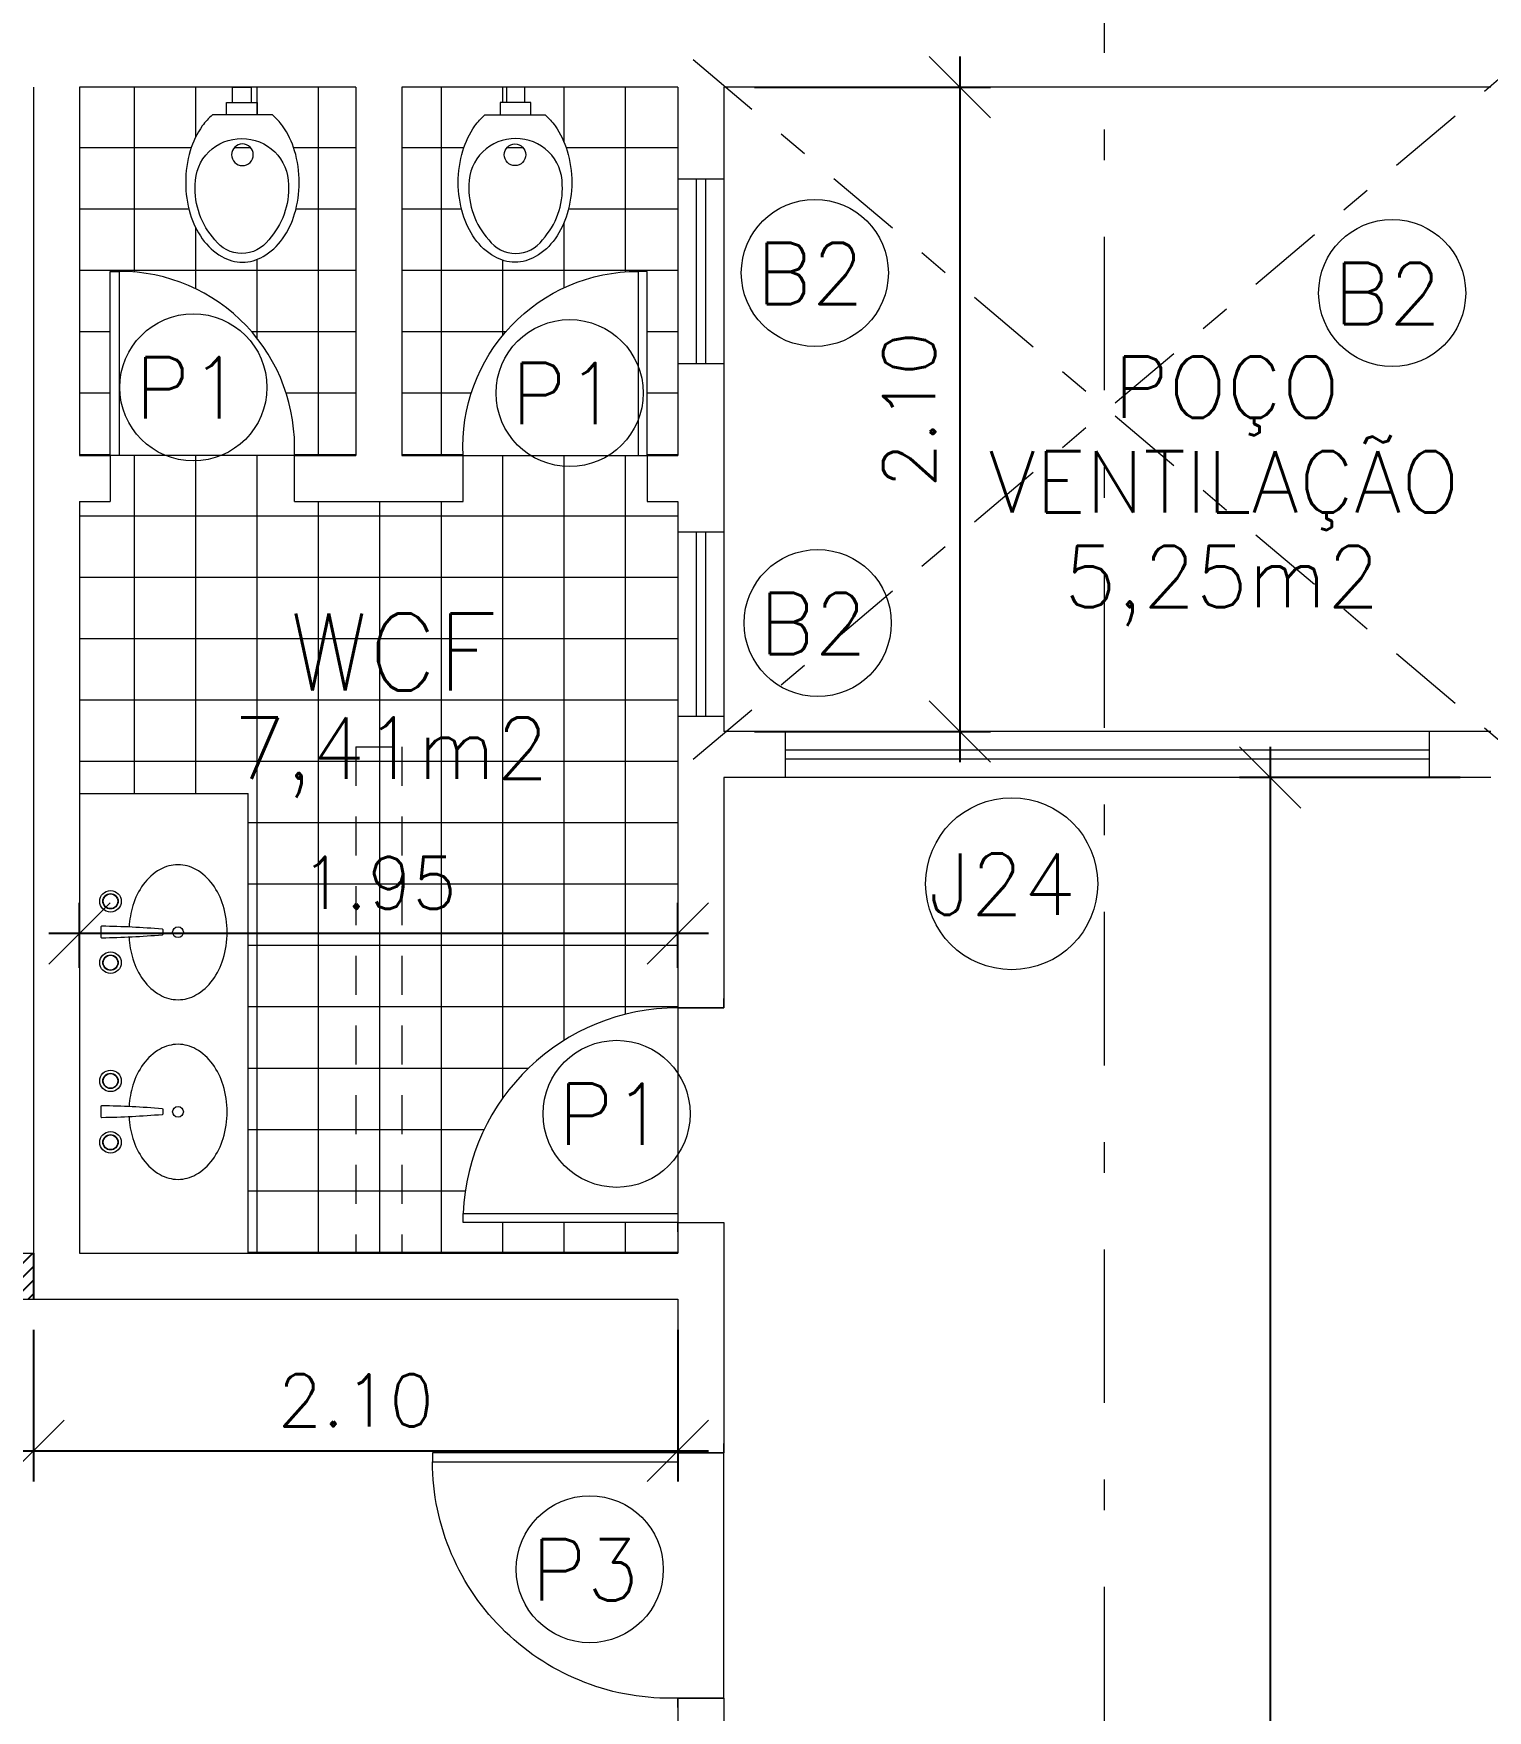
# Model space of a CAD drawing. Header units: millimetres. Extents: x 521 to 1055, y 261 to 520.
# Drawn here: x 604.81 to 609.55, y 418.71 to 424.17 of the extents above; entities that cross this region are included whole.
import ezdxf
from ezdxf.enums import TextEntityAlignment as Align

# ---------------------------------------------------------------- set-up
doc = ezdxf.new("R2010")
doc.units = ezdxf.units.MM
for name, pattern in [('CONTINU', [0]), ('DASHDOT', [1, 0.5, -0.25, 0, -0.25]), ('DASHDOTX2', [2, 1, -0.5, 0, -0.5]), ('HIDDEN', [9.524999999999999, 6.35, -3.175])]:
    doc.linetypes.add(name, pattern=pattern)
doc.layers.add('0.1', color=8, linetype='Continuous', lineweight=13)
doc.styles.add('ROMANS', font='romans')
doc.styles.get("Standard").update_dxf_attribs({"font": 'romans.shx'})
doc.dimstyles.new('Fares Eng - 50', dxfattribs={"dimscale": 2, "dimtxt": 0.085, "dimasz": 0.1, "dimexe": 0.05, "dimexo": 0.05, "dimgap": 0.04, "dimtad": 1, "dimzin": 4, "dimdsep": 46, "dimtxsty": 'ROMANS', "dimblk1": 'OBLIQUE', "dimblk2": 'OBLIQUE', "dimsah": 1, "dimcen": 0.05, "dimdle": 0.05, "dimclrd": 8, "dimclre": 8, "dimclrt": 8, "dimaunit": 1, "dimadec": 0, "dimazin": 0, "dimtfac": 1, "dimtix": 1, "dimtmove": 2, "dimatfit": 0, "dimldrblk": 'OPEN90', "dimfxl": 1, "dimtolj": 1, "dimtzin": 0, "dimarcsym": 0})
pattern_1 = [(0, (-267.8595714196266, 0), (0, 0.2), []), (90, (-267.8595714196266, 0), (-0.2, 1.224606353822377e-17), [])]

# ---------------------------------------------------------------- blocks, each defined once
blk = doc.blocks.new('Cuba')
blk.add_lwpolyline([(0.0007964035890972809, 0.05000000000001137), (-0.007366352336667308, 0.0499999999999925, -0.3896877516864198), (-0.009359223717736526, 0.05183128823838757, -0.01723366479288366), (-0.01917277886242666, 0.247968944425077, -0.4187690770508936), (-0.01717301998914593, 0.25), (0.0007964035890972809, 0.25), (0.01876582716733935, 0.25, -0.4187690770508931), (0.02076558604062009, 0.247968944425077, -0.01723366479288366), (0.01095203089593292, 0.05183128823840271, -0.3896877516864196), (0.008959159514862449, 0.0499999999999925)], format="xyb", close=True)
blk.add_lwpolyline([(-0.01642655458466891, 0.1595521582631534, 0.05959206038068896), (-0.08696014067280601, 0.1471861917011097, 0.08424761497446774), (-0.1555634918610417, 0.1131370849898587, 0.1064685849763624), (-0.2045356555467384, 0.05839934548953352, 0.1301586401875859), (-0.2200000000000006, 0, 0.1301586401875893), (-0.2045356555467384, -0.05839934548953352, 0.1064685849763587), (-0.1555634918610417, -0.1131370849898303, 0.08424761497446792), (-0.08696014067280829, -0.1471861917010813, 0.07328068524213961), (0, -0.1599999999999966, 0.0732806852421363), (0.08696014067280601, -0.1471861917010813, 0.0842476149744677), (0.15556349186104, -0.1131370849898303, 0.1064685849763671), (0.2045356555467367, -0.05839934548950509, 0.1301586401875963), (0.2199999999999989, 0, 0.1301586401875876), (0.2045356555467367, 0.05839934548953352, 0.1064685849763547), (0.15556349186104, 0.1131370849898587, 0.08424761497446004), (0.08696014067280829, 0.1471861917011097, 0.05826802056709933), (0.01801512440569979, 0.1594612693903912, 0.07328068524213464)], format="xyb")
for centre, radius in [((-0.09920359641090386, 0.2199999999999989), 0.035), ((0.1007964035890973, 0.2199999999999989), 0.035), ((0, 0), 0.0175)]:
    blk.add_circle(centre, radius)
at = {"color": 8}
for centre, radius in [((-0.09920359641090386, 0.2199999999999989), 0.025), ((-0.09920359641090386, 0.2199999999999989), 0.024), ((0.1007964035890973, 0.2199999999999989), 0.025), ((0.1007964035890973, 0.2199999999999989), 0.024)]:
    blk.add_circle(centre, radius, dxfattribs=at)
blk = doc.blocks.new('P60')
at = {"color": 252}
blk.add_lwpolyline([(-0.6000000000000227, 0.05960000000008298), (0, 0.05960000000008298), (0, 0.03000000000000114), (-0.6000000000000227, 0.03000000000000114)], close=True, dxfattribs=at)
at = {"color": 8}
blk.add_arc((-0.02886986666674457, 0.05960000000008306), 0.5711301333332781, 87.10253993610587, 180, dxfattribs=at)
blk = doc.blocks.new('Vaso')
for points in [[(0.02999999999997272, -0.04999999999995453), (0.02999999999997272, 0), (-0.02999999999997272, 0), (-0.02999999999997272, -0.04999999999995453)], [(0.04999999999995453, -0.09000000000014552), (0.04999999999995453, -0.04999999999995453), (-0.04999999999995453, -0.04999999999995453), (-0.04999999999995453, -0.09000000000014552)]]:
    blk.add_lwpolyline(points)
for points in [[(0.1828955200001019, -0.3100000000001728, -0.071776), (0.1680402599999979, -0.4129498500001318, -0.083144), (0.128710270000056, -0.4938477600001079, -0.106699), (0.06516211000007388, -0.5518467399999736, -0.132564), (-0.002104480000070907, -0.5700000000001637, -0.132564), (-0.06937106999998832, -0.5518467399999736, -0.106699), (-0.1329192299999704, -0.4938477600001079, -0.083144), (-0.1722492199999124, -0.4129498500001318, -0.071776), (-0.1871044800000163, -0.3100000000001728, -0.071776), (-0.1722492199999124, -0.2070501499999864, -0.083144), (-0.1329192299999704, -0.1261522400000104, -0.060171), (-0.09999999999990905, -0.09000000000014552), (0.09579103999999461, -0.09000000000014552, -0.060171), (0.128710270000056, -0.1261522400000104, -0.083144), (0.1680402599999979, -0.2070501499999864, -0.071776)], [(-0.08763701527800549, -0.4972033683313839, 0.2473999053505774), (0, -0.5413053001348089, 0.2473999053505774), (0.08763701527800549, -0.4972033683313839, 0.1978584598758542), (0.1521044799999345, -0.3175259839795217, 0.4183289460701766), (0, -0.1675407474929216, 0.4183289460701766), (-0.1521044799999345, -0.3175259839795217, 0.1978584598758542)]]:
    blk.add_lwpolyline(points, format="xyb", close=True)
blk.add_circle((-0.002104480000070907, -0.2200259839794398), 0.03525)
blk = doc.blocks.new('P70')
for points in [[(0, 0.760000000000025), (0, 0.7300000000000239), (0.1499999999999986, 0.7300000000000239), (0.1499999999999986, 0.760000000000025)], [(0, 0), (0, 0.03000000000000114), (0.1499999999999986, 0.03000000000000114), (0.1499999999999986, 0)]]:
    blk.add_lwpolyline(points)
blk.add_lwpolyline([(-0.7000000000000227, 0.06000000000008299), (0, 0.06000000000008299), (0, 0.03000000000000114), (-0.7000000000000227, 0.03000000000000114)], close=True)
at = {"color": 8}
blk.add_arc((3.861494457524373e-15, 0.02932835820894858), 0.7006716417910752, 90, 177.4910967546297, dxfattribs=at)
blk = doc.blocks.new('ÁREA')
for p in [(4.97462945148186e-05, 0.003761569252461072), (0, 0)]:
    blk.add_attdef('COMPARTIMENTO', text='', height=0.0025).set_placement(p, align=Align.CENTER)
at = {"color": 1}
for p in [(-4.97462945148186e-05, -0.003761569252461072), (-9.94925890296372e-05, -0.007523138504922144)]:
    blk.add_attdef('ÁREA', text='', height=0.002, dxfattribs=at).set_placement(p, align=Align.CENTER)
blk = doc.blocks.new('_OBLIQUE')
at = {"color": 0, "linetype": 'ByBlock'}
blk.add_line((-0.5, -0.5), (0.5, 0.5), dxfattribs=at)
blk = doc.blocks.new('*D804')
at = {"layer": '0.1', "color": 8, "linetype": 'CONTINU', "lineweight": -2, "transparency": 16777216}
for p, q in [((604.9614431933146, 421.1264883394478), (604.9614431933146, 421.3386102905332)), ((606.9114431933149, 421.1264883394476), (606.9114431933149, 421.3386102905332)), ((607.0114431933149, 421.2386102905332), (604.8614431933146, 421.2386102905332))]:
    blk.add_line(p, q, dxfattribs=at)
at = {"layer": 'DEFPOINTS', "color": 0, "linetype": 'CONTINU', "lineweight": -2, "transparency": 16777216}
for p in [(604.9614431933146, 421.2386102905332), (604.9614431933146, 421.0264883394478), (606.9114431933149, 421.0264883394476)]:
    blk.add_point(p, dxfattribs=at)
at = {"layer": '0.1', "color": 8, "linetype": 'CONTINU', "lineweight": -2, "transparency": 16777216, "xscale": 0.2, "yscale": 0.2, "zscale": 0.2, "rotation": 180}
blk.add_blockref('_OBLIQUE', (604.9614431933146, 421.2386102905332), dxfattribs=at)
at = {"layer": '0.1', "color": 8, "linetype": 'CONTINU', "lineweight": -2, "transparency": 16777216, "xscale": 0.2, "yscale": 0.2, "zscale": 0.2}
blk.add_blockref('_OBLIQUE', (606.9114431933149, 421.2386102905332), dxfattribs=at)
at = {"layer": '0.1', "color": 8, "linetype": 'CONTINU', "transparency": 16777216, "insert": (605.9364431933147, 421.4036102905332), "char_height": 0.17, "attachment_point": 5, "style": 'ROMANS'}
blk.add_mtext('\\A1;1.95', dxfattribs=at)
blk = doc.blocks.new('_Open90')
at = {"color": 0, "linetype": 'ByBlock', "lineweight": -2}
for p, q in [((-0.5, 0.5), (0, 0)), ((0, 0), (-1, 0)), ((0, 0), (-0.5, -0.5))]:
    blk.add_line(p, q, dxfattribs=at)
blk = doc.blocks.new('*D813')
at = {"layer": '0.1', "color": 8, "linetype": 'CONTINU', "lineweight": -2, "transparency": 16777216}
for p, q in [((604.3359292811768, 424.0964883394475), (604.3359292811768, 422.6964883394476)), ((604.711443193315, 423.9964883394475), (604.2359292811768, 423.9964883394475)), ((604.711443193315, 422.7964883394476), (604.2359292811768, 422.7964883394476))]:
    blk.add_line(p, q, dxfattribs=at)
at = {"layer": 'DEFPOINTS', "color": 0, "linetype": 'CONTINU', "lineweight": -2, "transparency": 16777216}
for p in [(604.811443193315, 423.9964883394475), (604.3359292811768, 422.7964883394476), (604.811443193315, 422.7964883394476)]:
    blk.add_point(p, dxfattribs=at)
at = {"layer": '0.1', "color": 8, "linetype": 'CONTINU', "lineweight": -2, "transparency": 16777216, "xscale": 0.2, "yscale": 0.2, "zscale": 0.2}
for p, rotation in [((604.3359292811768, 423.9964883394475), 90), ((604.3359292811768, 422.7964883394476), 270)]:
    blk.add_blockref('_OBLIQUE', p, dxfattribs=dict(at, rotation=rotation))
at = {"layer": '0.1', "color": 8, "linetype": 'CONTINU', "transparency": 16777216, "insert": (604.1709292811768, 423.3964883394477), "char_height": 0.17, "attachment_point": 5, "rotation": 90, "style": 'ROMANS'}
blk.add_mtext('\\A1;1.20', dxfattribs=at)
blk = doc.blocks.new('*D758')
at = {"layer": '0.1', "color": 8, "linetype": 'CONTINU', "lineweight": -2, "transparency": 16777216}
for p, q in [((604.3359292811768, 422.7964883394476), (604.3359292811768, 422.9964883394476)), ((604.711443193315, 422.7964883394476), (604.2359292811768, 422.7964883394476)), ((604.3359292811768, 422.7964883394476), (604.3359292811768, 422.6464883394476)), ((604.711443193315, 422.6464883394476), (604.2359292811768, 422.6464883394476)), ((604.3359292811768, 422.6464883394476), (604.3359292811768, 422.4464883394476))]:
    blk.add_line(p, q, dxfattribs=at)
at = {"layer": 'DEFPOINTS', "color": 0, "linetype": 'CONTINU', "lineweight": -2, "transparency": 16777216}
for p in [(604.811443193315, 422.7964883394476), (604.3359292811768, 422.6464883394476), (604.811443193315, 422.6464883394476)]:
    blk.add_point(p, dxfattribs=at)
at = {"layer": '0.1', "color": 8, "linetype": 'CONTINU', "lineweight": -2, "transparency": 16777216, "xscale": 0.2, "yscale": 0.2, "zscale": 0.2}
for p, rotation in [((604.3359292811768, 422.7964883394476), 270), ((604.3359292811768, 422.6464883394476), 90)]:
    blk.add_blockref('_OBLIQUE', p, dxfattribs=dict(at, rotation=rotation))
at = {"layer": '0.1', "color": 8, "linetype": 'CONTINU', "transparency": 16777216, "insert": (604.1709292811768, 422.7214883394477), "char_height": 0.17, "attachment_point": 5, "rotation": 90, "style": 'ROMANS'}
blk.add_mtext('\\A1;.15', dxfattribs=at)
blk = doc.blocks.new('*D759')
at = {"layer": '0.1', "color": 8, "linetype": 'CONTINU', "lineweight": -2, "transparency": 16777216}
for p, q in [((604.3359292811768, 422.7464883394476), (604.3359292811768, 420.0964883394475)), ((604.711443193315, 422.6464883394476), (604.2359292811768, 422.6464883394476)), ((604.711443193315, 420.1964883394475), (604.2359292811768, 420.1964883394475))]:
    blk.add_line(p, q, dxfattribs=at)
at = {"layer": 'DEFPOINTS', "color": 0, "linetype": 'CONTINU', "lineweight": -2, "transparency": 16777216}
for p in [(604.811443193315, 422.6464883394476), (604.3359292811768, 420.1964883394475), (604.811443193315, 420.1964883394475)]:
    blk.add_point(p, dxfattribs=at)
at = {"layer": '0.1', "color": 8, "linetype": 'CONTINU', "lineweight": -2, "transparency": 16777216, "xscale": 0.2, "yscale": 0.2, "zscale": 0.2}
for p, rotation in [((604.3359292811768, 422.6464883394476), 90), ((604.3359292811768, 420.1964883394475), 270)]:
    blk.add_blockref('_OBLIQUE', p, dxfattribs=dict(at, rotation=rotation))
at = {"layer": '0.1', "color": 8, "linetype": 'CONTINU', "transparency": 16777216, "insert": (604.1709292811768, 421.4214883394476), "char_height": 0.17, "attachment_point": 5, "rotation": 90, "style": 'ROMANS'}
blk.add_mtext('\\A1;2.45', dxfattribs=at)
blk = doc.blocks.new('*D815')
at = {"layer": '0.1', "color": 8, "linetype": 'CONTINU', "lineweight": -2, "transparency": 16777216}
for p, q in [((607.8299794963482, 424.0964883394476), (607.8299794963482, 421.7964883394475)), ((607.1614431933149, 423.9964883394476), (607.9299794963482, 423.9964883394476)), ((607.1614431933149, 421.8964883394476), (607.9299794963482, 421.8964883394476))]:
    blk.add_line(p, q, dxfattribs=at)
at = {"layer": 'DEFPOINTS', "color": 0, "linetype": 'CONTINU', "lineweight": -2, "transparency": 16777216}
for p in [(607.0614431933149, 423.9964883394476), (607.0614431933149, 421.8964883394476), (607.8299794963482, 421.8964883394476)]:
    blk.add_point(p, dxfattribs=at)
at = {"layer": '0.1', "color": 8, "linetype": 'CONTINU', "lineweight": -2, "transparency": 16777216, "xscale": 0.2, "yscale": 0.2, "zscale": 0.2}
for p, rotation in [((607.8299794963482, 423.9964883394476), 90), ((607.8299794963482, 421.8964883394476), 270)]:
    blk.add_blockref('_OBLIQUE', p, dxfattribs=dict(at, rotation=rotation))
at = {"layer": '0.1', "color": 8, "linetype": 'CONTINU', "transparency": 16777216, "insert": (607.6649794963481, 422.9464883394476), "char_height": 0.17, "attachment_point": 5, "rotation": 90, "style": 'ROMANS'}
blk.add_mtext('\\A1;2.10', dxfattribs=at)
blk = doc.blocks.new('*D834')
at = {"layer": '0.1', "color": 8, "linetype": 'CONTINU', "lineweight": -2, "transparency": 16777216}
for p, q in [((608.8414737362916, 421.8464883394477), (608.8414737362916, 403.5464883394473)), ((609.4614431933148, 421.7464883394476), (608.7414737362916, 421.7464883394476)), ((609.4614431933162, 403.6464883394473), (608.7414737362916, 403.6464883394473))]:
    blk.add_line(p, q, dxfattribs=at)
at = {"layer": 'DEFPOINTS', "color": 0, "linetype": 'CONTINU', "lineweight": -2, "transparency": 16777216}
for p in [(609.5614431933149, 421.7464883394476), (608.8414737362916, 403.6464883394473), (609.5614431933162, 403.6464883394473)]:
    blk.add_point(p, dxfattribs=at)
at = {"layer": '0.1', "color": 8, "linetype": 'CONTINU', "lineweight": -2, "transparency": 16777216, "xscale": 0.2, "yscale": 0.2, "zscale": 0.2}
for p, rotation in [((608.8414737362916, 421.7464883394476), 90), ((608.8414737362916, 403.6464883394473), 270)]:
    blk.add_blockref('_OBLIQUE', p, dxfattribs=dict(at, rotation=rotation))
at = {"layer": '0.1', "color": 8, "linetype": 'CONTINU', "transparency": 16777216, "insert": (608.6764737362915, 412.6964883394475), "char_height": 0.17, "attachment_point": 5, "rotation": 90, "style": 'ROMANS'}
blk.add_mtext('\\A1;18.10', dxfattribs=at)
blk = doc.blocks.new('P80')
for points in [[(0, 0.8600000000001068), (0, 0.8300000000001057), (0.1499999999999986, 0.8300000000001057), (0.1499999999999986, 0.8600000000001068)], [(0, 0), (0, 0.03000000000000114), (0.1499999999999986, 0.03000000000000114), (0.1499999999999986, 0)]]:
    blk.add_lwpolyline(points)
blk.add_lwpolyline([(-0.8000000000000227, 0.06000000000008299), (0, 0.06000000000008299), (0, 0.03000000000000114), (-0.8000000000000227, 0.03000000000000114)], close=True)
at = {"color": 8}
blk.add_arc((-0.02513934576528032, 0.05553438521076377), 0.7748735220644332, 88.14081760279143, 179.6698012135025, dxfattribs=at)
blk = doc.blocks.new('*D3261')
at = {"layer": '0.1', "color": 8, "linetype": 'CONTINU', "lineweight": -2, "transparency": 16777216}
for p, q in [((603.7614431933149, 419.9464883394475), (603.7614431933149, 419.452245509818)), ((604.8114431933151, 419.9464883394475), (604.8114431933151, 419.452245509818)), ((603.6614431933149, 419.552245509818), (604.9114431933151, 419.552245509818))]:
    blk.add_line(p, q, dxfattribs=at)
at = {"layer": 'DEFPOINTS', "color": 0, "linetype": 'CONTINU', "lineweight": -2, "transparency": 16777216}
for p in [(603.7614431933149, 420.0464883394475), (604.8114431933151, 420.0464883394475), (604.8114431933151, 419.552245509818)]:
    blk.add_point(p, dxfattribs=at)
at = {"layer": '0.1', "color": 8, "linetype": 'CONTINU', "lineweight": -2, "transparency": 16777216, "xscale": 0.2, "yscale": 0.2, "zscale": 0.2, "rotation": 180}
blk.add_blockref('_OBLIQUE', (603.7614431933149, 419.552245509818), dxfattribs=at)
at = {"layer": '0.1', "color": 8, "linetype": 'CONTINU', "lineweight": -2, "transparency": 16777216, "xscale": 0.2, "yscale": 0.2, "zscale": 0.2}
blk.add_blockref('_OBLIQUE', (604.8114431933151, 419.552245509818), dxfattribs=at)
at = {"layer": '0.1', "color": 8, "linetype": 'CONTINU', "lineweight": -2, "transparency": 16777216, "insert": (604.286443193315, 419.717245509818), "char_height": 0.17, "attachment_point": 5, "style": 'ROMANS'}
blk.add_mtext('\\A1;1.05', dxfattribs=at)
blk = doc.blocks.new('*D3262')
at = {"layer": '0.1', "color": 8, "linetype": 'CONTINU', "lineweight": -2, "transparency": 16777216}
for p, q in [((604.8114431933151, 419.9464883394475), (604.8114431933151, 419.452245509818)), ((606.9114431933147, 419.9464883394475), (606.9114431933147, 419.452245509818)), ((604.7114431933151, 419.552245509818), (607.0114431933147, 419.552245509818))]:
    blk.add_line(p, q, dxfattribs=at)
at = {"layer": 'DEFPOINTS', "color": 0, "linetype": 'CONTINU', "lineweight": -2, "transparency": 16777216}
for p in [(604.8114431933151, 420.0464883394475), (606.9114431933147, 420.0464883394475), (606.9114431933147, 419.552245509818)]:
    blk.add_point(p, dxfattribs=at)
at = {"layer": '0.1', "color": 8, "linetype": 'CONTINU', "lineweight": -2, "transparency": 16777216, "xscale": 0.2, "yscale": 0.2, "zscale": 0.2, "rotation": 180}
blk.add_blockref('_OBLIQUE', (604.8114431933151, 419.552245509818), dxfattribs=at)
at = {"layer": '0.1', "color": 8, "linetype": 'CONTINU', "lineweight": -2, "transparency": 16777216, "xscale": 0.2, "yscale": 0.2, "zscale": 0.2}
blk.add_blockref('_OBLIQUE', (606.9114431933147, 419.552245509818), dxfattribs=at)
at = {"layer": '0.1', "color": 8, "linetype": 'CONTINU', "lineweight": -2, "transparency": 16777216, "insert": (605.8614431933149, 419.717245509818), "char_height": 0.17, "attachment_point": 5, "style": 'ROMANS'}
blk.add_mtext('\\A1;2.10', dxfattribs=at)

msp = doc.modelspace()

# ---------------------------------------------------------------- hatches: boundary and pattern name
at = {"layer": '0.1', "linetype": 'CONTINU'}
h = msp.add_hatch(dxfattribs=at)
h.set_pattern_fill('_USER', color=8, scale=0.2, style=0, double=1, pattern_type=0)
h.set_pattern_definition(pattern_1)
h.paths.add_polyline_path([(605.8614431933146, 423.9964883394476), (605.5201951121558, 423.9964883394476), (605.5201951121558, 423.9464883394476), (605.4601951121559, 423.9464883394476), (605.4601951121556, 423.9964883394476), (604.961443193315, 423.9964883394476), (604.961443193315, 422.7964883394476), (605.0614431933152, 422.7964883394476), (605.0614431933152, 423.3964883394477), (605.0910431933164, 423.3964883394476, -0.4291040067098426), (605.6614431933153, 422.7964883394475), (605.8614431933149, 422.7964883394476)])
h.paths.add_polyline_path([(605.3221539289475, 423.5835416219065, 3.073136091760415e-06), (605.3221548753586, 423.5835384107216, -2.298261749447737e-06)], flags=0)
h.paths.add_polyline_path([(605.4570495921558, 423.7764623554681, -1), (605.5275495921559, 423.7764623554681, -1)], flags=0)
edge = h.paths.add_edge_path(flags=16)
edge.add_arc((605.6714602302724, 423.6864885898478), 0.3641606381167727, 180.000039397141, 196.4217251346327)
edge.add_arc((605.5833846889869, 423.6605306749362), 0.2723395385858779, 196.4218097910387, 215.4332831307361)
edge.add_arc((605.5276057303952, 423.6208418241072), 0.2038815434230515, 215.43327815541, 239.7947176376247)
edge.add_arc((605.4922995778271, 423.5601925074906), 0.1337041680431426, 239.7946885127021, 270.0000061402482)
edge.add_arc((605.4922996064845, 423.5601925074902), 0.1337041680427554, 269.9999938598004, 300.2053114873416)
edge.add_arc((605.4569934539163, 423.6208418241072), 0.2038815434230601, 300.2052823623753, 324.56672184459)
edge.add_arc((605.4012144953246, 423.6605306749362), 0.2723395385858707, 324.5667168692639, 343.5781902089612)
edge.add_arc((605.3131389540391, 423.6864885898478), 0.3641606381167788, 343.5782748653673, 359.9999606028591)
edge.add_arc((605.3131389540383, 423.6864880890471), 0.3641606381175685, 3.939712306625471e-05, 16.4217251346145)
edge.add_arc((605.4012144953246, 423.7124460039588), 0.2723395385858779, 16.4218097910387, 35.43328313073609)
edge.add_arc((605.456992310731, 423.7521337617733), 0.2038831085606229, 35.43334217570973, 49.20691296007305)
edge.add_line((605.5901951121557, 423.9064883394474), (605.3944040721558, 423.9064883394474))
edge.add_arc((605.5276068735805, 423.7521337617733), 0.2038831085606259, 130.7930870399269, 144.5666578242903)
edge.add_arc((605.5833846889869, 423.7124460039588), 0.2723395385858707, 144.5667168692639, 163.5781902089613)
edge.add_arc((605.6714602302732, 423.6864880890471), 0.3641606381175744, 163.5782748653855, 179.9999606028769)
h = msp.add_hatch(dxfattribs=at)
h.set_pattern_fill('_USER', color=8, scale=0.2, style=0, double=1, pattern_type=0)
h.set_pattern_definition(pattern_1)
h.paths.add_polyline_path([(606.7818431933143, 423.3964883394476), (606.8114431933143, 423.3964883394476), (606.8114431933144, 422.7964883394476), (606.8414431933143, 422.7964883394476), (606.911443193315, 422.7964883394476), (606.911443193315, 423.0964883394476), (606.9114431933149, 423.6964883394475), (606.9114431933147, 423.9964883394475), (606.4126912744737, 423.9964883394476), (606.4126912744738, 423.9464883394476), (606.4326912744737, 423.9464883394476), (606.4326912744738, 423.9064883394475), (606.4784823144738, 423.9064883394474, -0.06017304747549186), (606.5114025090414, 423.8703347438287), (606.5114025384654, 423.8703347024754), (606.51140250192, 423.8703347538374, 1.557330815323099e-06), (606.5114015183756, 423.8703361361261, 0.06017094460198466), (606.4784823144737, 423.9064883394474), (606.2826912744737, 423.9064883394474, 0.06017100981517427), (606.2497720398497, 423.8703360929489, 0.08314397838671177), (606.2104420588295, 423.7894382042263), (606.2104420440131, 423.789438153955, -0.0831424269536673), (606.249771036373, 423.8703346826461), (606.2497710537841, 423.8703347071163, 0.08314236696016576), (606.2104420708527, 423.7894382450202, 0.07177604392442175), (606.1955867944737, 423.6864883337292, 0.07177601797375067), (606.210442063454, 423.5835384589779, 0.08314403573947214), (606.2497720853067, 423.5026405220609, 0.1066991575286601), (606.313320375119, 423.4446415001087), (606.3133203024266, 423.4446415424256, -0.1066990532164568), (606.2497720853061, 423.5026405220612, -0.08314704680946702), (606.2104411425235, 423.5835415837074, -0.07177377002933234), (606.1955867944737, 423.6864883336738, -0.0717737761307092), (606.2104411417587, 423.7894350925927, -0.08314542250176067), (606.2497710649369, 423.8703347227907, -0.06017307925051337), (606.2826912744738, 423.9064883394474), (606.3326912744739, 423.9064883394475), (606.332691274474, 423.9464883394476), (606.3526912744736, 423.9464883394475), (606.3526912744738, 423.9964883394476), (606.0114431933147, 423.9964883394476), (606.0114431933148, 422.7964883394476), (606.2114431933143, 422.7964883394476, -0.4291040067104009)])
edge = h.paths.add_edge_path(flags=16)
edge.add_arc((606.2014261563571, 423.6864885898478), 0.3641606381167727, 343.57827486536723, 359.99996060285906, ccw=False)
edge.add_arc((606.2895016976425, 423.6605306749362), 0.2723395385858779, 324.5667168692639, 343.5781902089613, ccw=False)
edge.add_arc((606.3452806562343, 423.6208418241072), 0.2038815434230515, 300.2052823623753, 324.56672184459006, ccw=False)
edge.add_arc((606.3805868088024, 423.5601925074906), 0.1337041680431426, 269.9999938597518, 300.20531148729793, ccw=False)
edge.add_arc((606.380586780145, 423.5601925074902), 0.1337041680427554, 239.7946885126584, 270.0000061401995, ccw=False)
edge.add_arc((606.4158929327132, 423.6208418241072), 0.2038815434230601, 215.43327815541, 239.7947176376247, ccw=False)
edge.add_arc((606.4716718913049, 423.6605306749362), 0.2723395385858707, 196.4218097910387, 215.4332831307361, ccw=False)
edge.add_arc((606.5597474325904, 423.6864885898478), 0.3641606381167788, 180.000039397141, 196.4217251346327, ccw=False)
edge.add_arc((606.5597474325912, 423.6864880890471), 0.3641606381175685, 163.5782748653855, 179.9999606028769, ccw=False)
edge.add_arc((606.4716718913049, 423.7124460039588), 0.2723395385858779, 144.5667168692639, 163.5781902089613, ccw=False)
edge.add_arc((606.4158940758984, 423.7521337617733), 0.2038831085606229, 130.793087039927, 144.5666578242903, ccw=False)
edge.add_line((606.2826912744738, 423.9064883394474), (606.4784823144737, 423.9064883394474))
edge.add_arc((606.345279513049, 423.7521337617733), 0.2038831085606259, 35.43334217570981, 49.20691296007311, ccw=False)
edge.add_arc((606.2895016976425, 423.7124460039588), 0.2723395385858707, 16.42180979103881, 35.43328313073607, ccw=False)
edge.add_arc((606.2014261563563, 423.6864880890471), 0.3641606381175744, 3.939712308920207e-05, 16.42172513461452, ccw=False)
edge = h.paths.add_edge_path(flags=0)
edge.add_arc((606.3805867944736, 423.7764623554681), 0.03525, 0, 360)
h = msp.add_hatch(dxfattribs=at)
h.set_pattern_fill('_USER', color=8, scale=0.2, style=0, double=1, pattern_type=0)
h.set_pattern_definition(pattern_1)
h.paths.add_polyline_path([(606.9114431933148, 421.9464883394475), (606.911443193315, 422.5464883394475), (606.9114431933149, 422.6464883394476), (606.8114431933143, 422.6464883394476), (606.8114431933143, 422.7964883394476), (606.7818431933142, 422.7964883394476), (606.2114431933143, 422.7964883394476), (606.2114431933143, 422.6464883394476), (606.1814431933142, 422.6464883394476), (605.6614431933152, 422.6464883394477), (605.6614431933152, 422.7964883394476), (605.0614431933152, 422.7964883394476), (605.0614431933152, 422.6464883394476), (605.0314431933152, 422.6464883394476), (604.9614431933148, 422.6464883394476), (604.9614431933147, 421.694463862717), (605.5114431933147, 421.694463862717), (605.5114431933143, 420.1964883394476), (605.8614431933148, 420.1964883394476), (605.8614431933148, 421.8464883394477), (606.0114431933147, 421.8464883394475), (606.0114431933148, 420.1964883394476), (606.9114431933148, 420.1964883394476), (606.9114431933148, 420.2964883394476), (606.2114431933148, 420.2964883394476), (606.2114431933148, 420.3264883394476, -0.401445557821725), (606.9114431933149, 420.9964883394476), (606.9114431933149, 421.0264883394476)])
h.paths.add_polyline_path([(606.0114431933147, 421.8464883394475), (605.8614431933148, 421.8464883394477), (605.8614431933148, 420.1964883394476), (606.0114431933148, 420.1964883394476)], flags=17)
h.paths.add_polyline_path([(605.5631804480132, 421.9684596272412), (606.4024661622989, 421.9684596272412), (606.4024661622989, 422.3434596272412), (605.5631804480132, 422.3434596272412)], flags=24)
h.paths.add_polyline_path([(605.3738095135061, 421.645385719499), (606.5785714182681, 421.645385719499), (606.5785714182681, 422.0025285766419), (605.3738095135061, 422.0025285766419)], flags=25)
h.paths.add_polyline_path([(605.64703843141, 421.2761102905332), (606.2258479552196, 421.2761102905332), (606.2258479552196, 421.5311102905332), (605.64703843141, 421.5311102905332)], flags=24)
at = {"layer": '0.1', "linetype": 'CONTINU', "lineweight": -2}
h = msp.add_hatch(dxfattribs=at)
h.set_pattern_fill('ANSI31', color=8, scale=0.01, style=0)
h.set_pattern_definition([(45, (603.7614431933149, 420.0464883394475), (-0.02245064030267288, 0.02245064030267288), [])])
h.paths.add_polyline_path([(604.811443193315, 420.1964883394476), (603.7614431933149, 420.1964883394476), (603.7614431933149, 420.0464883394475), (604.811443193315, 420.0464883394475)])

# ---------------------------------------------------------------- linework, layer by layer
at = {"layer": '0.1', "color": 8, "linetype": 'DASHDOTX2', "ltscale": 0.5}
msp.add_line((608.3006421346741, 424.608919363001), (608.3006421346741, 371.6874650096577), dxfattribs=at)
at = {"layer": '0.1', "color": 8, "linetype": 'DASHDOT', "ltscale": 0.5}
for p, q in [((606.9614431933148, 424.0864883394476), (609.6614431933149, 421.8064883394476)), ((606.9614431933148, 421.8064883394475), (609.6614431933148, 424.0864883394476))]:
    msp.add_line(p, q, dxfattribs=at)
at = {"layer": '0.1', "color": 7}
for p, q in [((604.811443193315, 423.9964883394476), (604.811443193315, 420.1964883394476)), ((604.9614431933148, 423.9964883394475), (604.961443193315, 422.7964883394478)), ((605.8614431933149, 423.9964883394476), (604.961443193315, 423.9964883394476)), ((605.8614431933148, 423.9964883394475), (605.8614431933148, 422.7964883394476)), ((606.9114431933148, 423.9964883394476), (606.0114431933148, 423.9964883394476)), ((606.0114431933148, 423.9964883394475), (606.0114431933148, 422.7964883394476)), ((606.9114431933148, 423.9964883394476), (606.9114431933149, 423.6964883394475)), ((607.0614431933147, 423.9964883394476), (607.0614431933146, 423.6964883394475)), ((609.5614431933147, 423.9964883394476), (607.0614431933149, 423.9964883394476)), ((607.0614431933146, 423.6964883394475), (606.9114431933149, 423.6964883394475)), ((606.911443193315, 423.0964883394476), (607.0614431933149, 423.0964883394476)), ((606.911443193315, 423.0964883394476), (606.9114431933149, 422.7964883394476)), ((607.0614431933147, 423.0964883394475), (607.0614431933149, 422.5464883394474)), ((604.9614431933147, 422.7964883394476), (605.0614431933149, 422.7964883394476)), ((605.0614431933147, 422.7964883394476), (605.0614431933149, 422.6464883394476)), ((605.661443193315, 422.6464883394476), (605.661443193315, 422.7964883394475)), ((605.6614431933148, 422.7964883394475), (605.8614431933148, 422.7964883394476)), ((606.0114431933148, 422.7964883394476), (606.2114431933146, 422.7964883394476)), ((606.2114431933147, 422.6464883394476), (606.2114431933146, 422.7964883394476)), ((606.8114431933146, 422.7964883394476), (606.8114431933146, 422.6464883394476)), ((606.8114431933147, 422.7964883394476), (606.9114431933148, 422.7964883394476)), ((604.9614431933148, 422.6464883394475), (604.9614431933146, 420.1964883394476)), ((604.9614431933148, 422.6464883394476), (605.0614431933149, 422.6464883394476)), ((605.6614431933148, 422.6464883394477), (606.2114431933147, 422.6464883394476)), ((606.8114431933147, 422.6464883394476), (606.9114431933148, 422.6464883394476)), ((606.9114431933149, 422.6464883394476), (606.911443193315, 422.5464883394475)), ((607.0614431933146, 422.5464883394475), (606.9114431933148, 422.5464883394475)), ((606.9114431933148, 421.9464883394475), (607.0614431933149, 421.9464883394476)), ((606.9114431933148, 421.9464883394475), (606.9114431933148, 420.9964883394476)), ((607.061443193315, 421.9464883394476), (607.0614431933149, 421.8964883394476)), ((607.261443193315, 421.8964883394476), (607.0614431933149, 421.8964883394476)), ((607.261443193315, 421.8964883394476), (607.2614431933151, 421.7464883394476)), ((609.5614431933149, 421.8964883394476), (609.361443193315, 421.8964883394476)), ((609.3614431933148, 421.7464883394477), (609.3614431933148, 421.8964883394476)), ((607.0614431933149, 421.7464883394475), (607.0614431933147, 420.9964883394476)), ((607.261443193315, 421.7464883394476), (607.0614431933149, 421.7464883394476)), ((609.5614431933149, 421.7464883394476), (609.361443193315, 421.7464883394476)), ((607.0614431933149, 420.9964883394476), (606.911443193315, 420.9964883394476)), ((606.911443193315, 420.2964883394475), (607.0614431933149, 420.2964883394475)), ((606.9114431933148, 420.2964883394476), (606.9114431933148, 420.1964883394476)), ((607.0614431933147, 420.2964883394475), (607.0614431933149, 419.5464883394476)), ((603.7614431933149, 420.1964883394476), (604.811443193315, 420.1964883394476)), ((604.9614431933147, 420.1964883394477), (606.9114431933147, 420.1964883394476)), ((603.7614431933149, 420.0464883394475), (604.811443193315, 420.0464883394475)), ((604.8114431933151, 420.0464883394475), (606.9114431933149, 420.0464883394476)), ((606.9114431933147, 420.0464883394475), (606.9114431933148, 419.5464883394476)), ((607.061443193315, 419.5464883394475), (606.9114431933148, 419.5464883394475)), ((607.061443193315, 418.7464883394475), (606.9114431933147, 418.7464883394475)), ((606.9114431933147, 418.7464883394474), (606.9114431933148, 414.6464883394476)), ((607.0614431933147, 418.7464883394475), (607.061443193315, 414.6464883394476))]:
    msp.add_line(p, q, dxfattribs=at)
at = {"layer": '0.1', "color": 8, "linetype": 'CONTINU'}
for p, q in [((606.9114431933149, 423.6964883394475), (606.911443193315, 423.0964883394476)), ((606.9714431933149, 423.6964883394475), (606.9714431933149, 423.0964883394476)), ((607.0014431933163, 423.6964883394473), (607.0014431933167, 423.0964883394477)), ((607.0614431933162, 423.6964883394473), (607.0614431933167, 423.0964883394477)), ((605.6614431933152, 422.7964883394476), (605.0614431933152, 422.7964883394476)), ((606.2114431933143, 422.7964883394476), (606.8114431933143, 422.7964883394476)), ((606.911443193315, 422.5464883394475), (606.9114431933151, 421.9464883394476)), ((606.971443193315, 422.5464883394475), (606.971443193315, 421.9464883394476)), ((607.0014431933164, 422.5464883394474), (607.0014431933168, 421.9464883394477)), ((607.0614431933163, 422.5464883394474), (607.0614431933168, 421.9464883394477)), ((609.3614431933148, 421.8964883394476), (607.261443193315, 421.8964883394476)), ((609.3614431933148, 421.8364883394476), (607.261443193315, 421.8364883394476)), ((609.3614431933148, 421.8064883394476), (607.2614431933151, 421.806488339446)), ((609.3614431933148, 421.7464883394476), (607.2614431933151, 421.746488339446)), ((606.911443193315, 420.9964883394476), (606.911443193315, 420.2964883394475)), ((607.0614431933147, 418.7464883394475), (607.0614431933151, 419.5464883394475))]:
    msp.add_line(p, q, dxfattribs=at)
at = {"layer": '0.1', "color": 8, "linetype": 'HIDDEN', "ltscale": 0.02}
for p, q in [((605.8614431933148, 421.8464883394477), (605.8614431933148, 420.1964883394476)), ((605.8614431933148, 421.8464883394477), (606.0114431933147, 421.8464883394475)), ((606.0114431933147, 421.8464883394475), (606.0114431933148, 420.1964883394476))]:
    msp.add_line(p, q, dxfattribs=at)
at = {"layer": '0.1', "color": 8}
for p, q in [((604.9614431933147, 421.694463862717), (605.5114431933144, 421.694463862717)), ((605.5114431933143, 420.1964883394477), (605.5114431933147, 421.694463862717))]:
    msp.add_line(p, q, dxfattribs=at)
at = {"layer": '0.1', "color": 8, "linetype": 'CONTINU', "lineweight": -2}
msp.add_line((604.811443193315, 420.1964883394476), (604.8114431933151, 420.0464883394475), dxfattribs=at)
at = {"layer": '0.1', "color": 8}
for centre, radius in [((607.3577465164637, 423.3912850719012), 0.2396438343701963), ((609.2394169505699, 423.3258143531017), 0.2396438343701963), ((605.3323193169372, 423.0184152585215), 0.2396438343701963), ((606.5586816686762, 422.9997093388646), 0.2396438343701963), ((607.3671091851675, 422.2502294944602), 0.2396438343701963), ((607.9993292415521, 421.4008449887451), 0.2803832862131297), ((606.7118011028003, 420.6508816462407), 0.2396438343701963), ((606.6243423737949, 419.166722700592), 0.2396438343701963)]:
    msp.add_circle(centre, radius, dxfattribs=at)

# ---------------------------------------------------------------- block references
at = {"layer": '0.1', "color": 8, "xscale": -1}
msp.add_blockref('Vaso', (605.4901951121558, 423.9964883394476), dxfattribs=at)
at = {"layer": '0.1', "color": 8}
for name, p in [('Vaso', (606.3826912744737, 423.9964883394476)), ('P70', (606.9114431933149, 420.2664883394476))]:
    msp.add_blockref(name, p, dxfattribs=at)
for name, p, rotation in [('P60', (605.0314431933152, 422.7964883394476), 270), ('Cuba', (605.282296650095, 421.2426975182833), 90), ('Cuba', (605.282296650095, 420.6573958885717), 90)]:
    msp.add_blockref(name, p, dxfattribs=dict(at, rotation=rotation))
at = {"layer": '0.1', "color": 8, "xscale": -1}
for name, p, rotation in [('P60', (606.8414431933143, 422.7964883394476), 90), ('P80', (606.9114431933151, 419.5764883394475), 180)]:
    msp.add_blockref(name, p, dxfattribs=dict(at, rotation=rotation))
at = {"layer": '0.1', "color": 8}
ref = msp.add_blockref('ÁREA', (608.6974688278831, 422.8984353529497), dxfattribs=dict(at, xscale=133.3333333333333, yscale=133.3333333333333, zscale=133.3333333333333))
ref.add_attrib('COMPARTIMENTO', 'POÇO', dxfattribs={"layer": '0', "color": 1, "height": 0.2}).set_placement((608.69988156251, 422.9189334871954), align=Align.CENTER)
ref.add_attrib('ÁREA', 'VENTILAÇÃO', dxfattribs={"layer": '0', "color": 1, "height": 0.2}).set_placement((608.690835988614, 422.6104804928266), align=Align.CENTER)
ref.add_attrib('ÁREA', '5,25m2', dxfattribs={"layer": '0', "color": 1, "height": 0.2}).set_placement((608.6842031493461, 422.3017065318166), align=Align.CENTER)
ref = msp.add_blockref('ÁREA', (605.9828233051561, 422.0309596272412), dxfattribs=dict(at, xscale=133.3333333333333, yscale=133.3333333333333, zscale=133.3333333333333))
ref.add_attrib('COMPARTIMENTO', 'WCF', dxfattribs={"layer": '0', "color": 3, "height": 0.25}).set_placement((605.9828233051561, 422.0309596272412), align=Align.CENTER)
ref.add_attrib('ÁREA', '7,41m2', dxfattribs={"layer": '0', "color": 1, "height": 0.2}).set_placement((605.976190465887, 421.7430047671181), align=Align.CENTER)

# ---------------------------------------------------------------- texts
for s, p in [('B2', (607.167138308992, 423.2897727320328)), ('B2', (609.0488087430981, 423.2243020132333)), ('P1', (605.1417111094654, 422.9169029186531)), ('P1', (606.3680734612044, 422.8981969989962)), ('B2', (607.1765009776957, 422.1487171545918)), ('J24', (607.7285376930594, 421.2993326488768)), ('P1', (606.5211928953286, 420.5493693063723)), ('P3', (606.4337341663231, 419.0652103607237))]:
    msp.add_text(s, height=0.2, dxfattribs=at).set_placement(p)

# ---------------------------------------------------------------- dimensions: what is measured, and where the dimension line sits
at = {"layer": '0.1', "color": 8, "linetype": 'CONTINU'}
for base, p1, p2, picture, middle in [((604.3359292811768, 422.7964883394476), (604.811443193315, 423.9964883394475), (604.811443193315, 422.7964883394476), '*D813', (604.1709292811768, 423.3964883394477)), ((607.8299794963482, 421.8964883394476), (607.0614431933149, 423.9964883394476), (607.0614431933149, 421.8964883394476), '*D815', (607.6649794963481, 422.9464883394476)), ((604.3359292811768, 422.6464883394476), (604.811443193315, 422.7964883394476), (604.811443193315, 422.6464883394476), '*D758', (604.1709292811768, 422.7214883394477)), ((604.3359292811768, 420.1964883394475), (604.811443193315, 422.6464883394476), (604.811443193315, 420.1964883394475), '*D759', (604.1709292811768, 421.4214883394476)), ((608.8414737362916, 403.6464883394473), (609.5614431933149, 421.7464883394476), (609.5614431933162, 403.6464883394473), '*D834', (608.6764737362915, 412.6964883394475))]:
    dim = msp.add_linear_dim(base=base, p1=p1, p2=p2, angle=90, dimstyle='Fares Eng - 50', dxfattribs=at)
    dim.commit()
    dim.dimension.update_dxf_attribs({"geometry": picture, "text_midpoint": middle})
dim = msp.add_linear_dim(base=(604.9614431933146, 421.2386102905332), p1=(606.9114431933149, 421.0264883394476), p2=(604.9614431933146, 421.0264883394478), dimstyle='Fares Eng - 50', dxfattribs=at)
dim.commit()
dim.dimension.update_dxf_attribs({"geometry": '*D804', "text_midpoint": (605.9364431933147, 421.4036102905332)})
at = {"layer": '0.1', "color": 8, "linetype": 'CONTINU', "lineweight": -2}
for base, p1, p2, picture, middle in [((604.8114431933151, 419.552245509818), (603.7614431933149, 420.0464883394475), (604.8114431933151, 420.0464883394475), '*D3261', (604.286443193315, 419.717245509818)), ((606.9114431933147, 419.552245509818), (604.8114431933151, 420.0464883394475), (606.9114431933147, 420.0464883394475), '*D3262', (605.8614431933149, 419.717245509818))]:
    dim = msp.add_linear_dim(base=base, p1=p1, p2=p2, dimstyle='Fares Eng - 50', dxfattribs=at)
    dim.commit()
    dim.dimension.update_dxf_attribs({"geometry": picture, "text_midpoint": middle})

doc.saveas('drawing.dxf')
